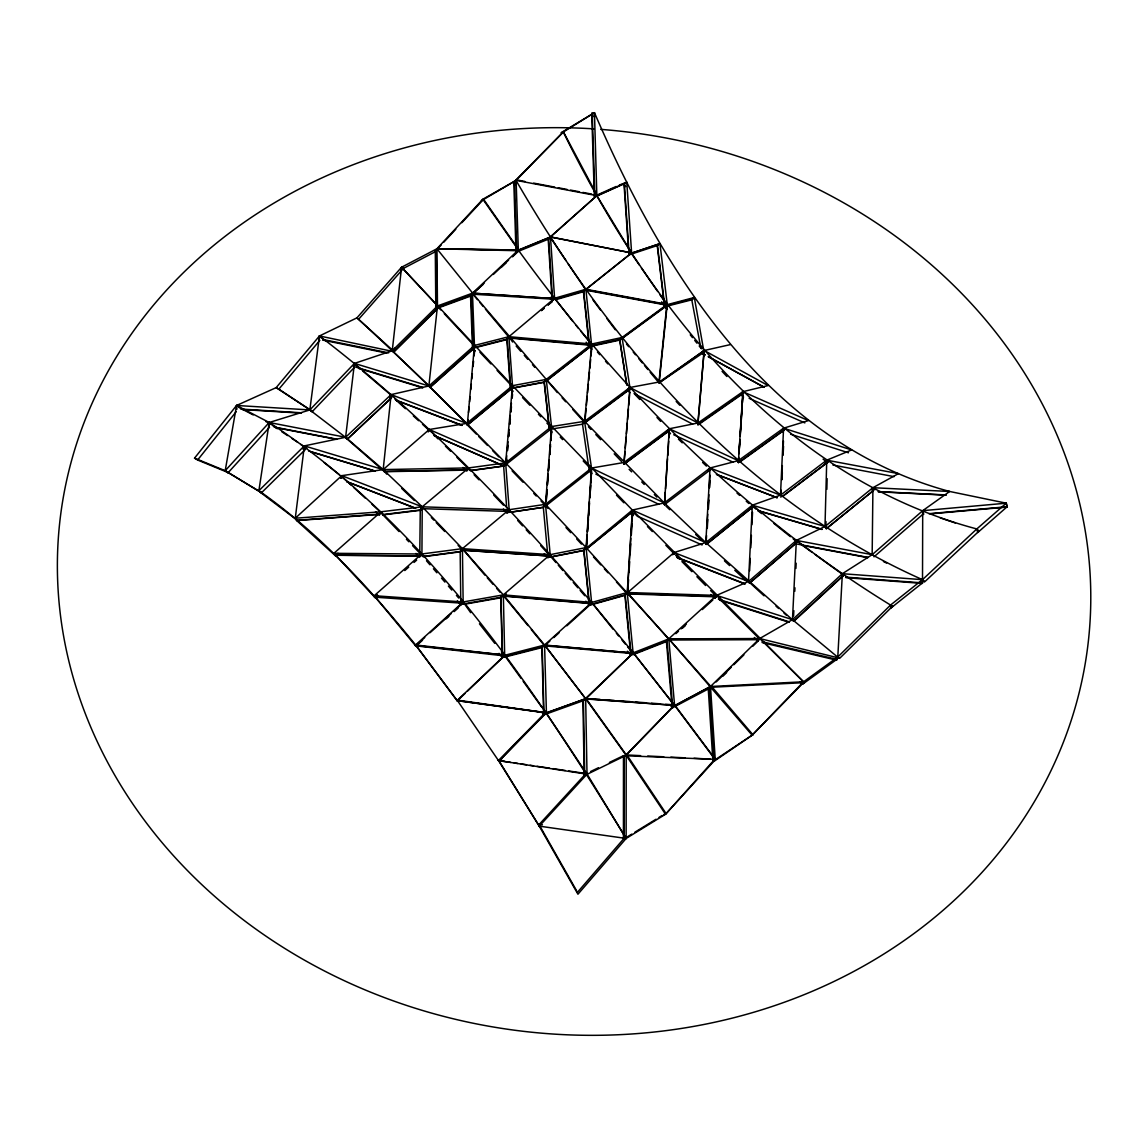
<?xml version="1.0" encoding="UTF-8"?>
<svg xmlns="http://www.w3.org/2000/svg" width="1148" height="1148" viewBox="0 0 1148 1148"><rect width="100%" height="100%" fill="white"/><g stroke="black" fill="none" stroke-linecap="round" stroke-linejoin="round"><path stroke-width="1.5" d="M623.838 756.589L626.134 755.312L674.737 705.073L715.348 759.345L623.464 755.685L623.436 838.714L626.134 838.456L665.524 814.262L715.261 759.703L752.141 735.194L803.442 681.898L837.796 657L890.633 604.982L922.49 579.668L976.805 528.955L1006.265 503.183L1007.169 506.727L977.752 532.529L976.805 528.955C780.884 476.807 648.62 306.286 563.295 132.006L516.112 179.791L518.322 250.077C619.82 390.306 744.335 515.639 892.556 606.288L839.776 658.22L759.675 638.546L668.796 638.876L633.28 652.796L630.84 654.948M665.697 704.241L674.565 704.915L626.205 754.781L626.134 838.456L624.225 838.743L624.239 755.743L626.378 754.939L640.613 755.642M892.556 606.288L890.633 604.982L890.676 608.21L922.504 582.883L922.705 510.673L949.669 491.473L1006.265 503.183L1007.026 507.072L932.377 513.701M922.676 514.361L922.705 510.673L1006.265 503.183M591.694 603.346L586.097 547.596L591.507 468.04L584.576 421.33L546.261 379.4L472.474 293.156L437.474 305.956L392.243 350.771L354.445 363.399L309.845 409.936L269.192 422.493L225.195 470.723L194.529 458.138L236.56 405.474L276.151 387.637L319.46 335.962L356.942 317.853L401.57 267.226L436.914 248.772L482.849 199.25L516.083 180.38L563.295 132.006L594.463 112.676C663.573 273.324 770.021 443.085 949.669 491.473L872.925 487.699L824.996 526.473L796.353 540.421L748.51 581.519L716.524 595.396L666.371 641L632.462 654.317M842.331 577.415L842.359 573.699L872.164 554.671L922.705 510.673L923.652 514.161M319.431 338.775L319.46 335.962L394.252 351.747L394.654 348.203M269.522 427.271L227.964 472.861L225.195 470.723L261.672 492.836L225.195 470.723L236.56 405.474L269.192 422.493L345.605 437.273L383.174 469.604L422.22 506.813L421.919 555.517M872.882 491.531L872.925 487.699L898.454 473.622L826.747 460.176L780.496 495.147L752.327 505.192L705.805 542.602L674.063 552.547L624.828 594.98L589.254 604.953L591.694 602.442L627.253 592.511L716.524 595.396L792.479 619.662L839.059 658.263L837.796 657L842.359 573.699L922.49 579.668L924.843 581.677L979.115 531.036L976.805 528.955M419.766 553.766L420.268 509.956L422.22 506.813L468.671 467.91L505.651 462.888L551.528 426.554L584.576 421.33L629.922 387.479L659.325 381.968L704.198 350.499L730.257 344.63M825.857 526.961L826 521.579M826.847 489.349L827.12 478.601M596.96 195.074L594.32 196.279L591.722 113.365L594.463 112.676L596.845 195.634L631.615 252.933L629.118 254.827L657.474 245.5L659.957 243.634L628.76 254.095L659.957 243.634L667.232 304.363L622.044 337.483L591.737 344.013L546.261 379.4L551.528 426.554L545.501 504.331L550.193 554.642L547.998 557.627L543.305 507.244L545.501 504.331L591.507 468.04L623.895 462.515L669.313 428.764L697.984 422.981L742.856 391.683L768.127 385.556L704.198 350.499L703.997 352.092L694.339 297.49L666.859 304.751L585.638 289.669L631.615 252.933L626.779 182.345L597.06 195.691L516.012 180.351C611.841 346.409 744.091 500.442 922.49 579.668L922.404 583.414L845.889 577.674M826.259 528.683L872.767 491.057L826.33 528.74L824.996 526.473L826.747 460.176L851.644 449.944L783.567 428.19L738.279 460.664L710.052 467.982L664.276 502.924L632.361 510.056L583.744 550.322L547.811 557.411L550.193 554.642L586.097 547.596L668.796 638.876L752.141 735.194L804.303 681.74L710.497 686.504L672.312 706.953L710.497 686.504L759.675 638.546L792.479 619.662L842.359 573.699L842.46 576.899M591.665 603.69L591.694 602.442C509.095 505.881 420.785 413.151 319.46 335.962L309.845 409.936L312.113 411.745L354.072 367.747M269.034 426.037L269.192 422.493C424.459 524.105 531.065 682.658 626.134 838.456L577.946 894.22L539.273 826.144L498.878 761.153L457.119 700.093L546.419 712.764L585.667 698.702L674.579 705.346L715.261 759.703L713.927 761.382L709.191 688.255L711.516 686.346L753.088 734.935M780.898 497.271L781.228 490.225M781.702 479.663L782.348 465.586M782.836 455.024L783.467 440.947M782.003 479.649L782.333 472.617M783.123 455.01L783.524 446.213M793.325 621.212L792.479 619.662L796.353 540.421L872.164 554.671L872.925 487.699L874.719 489.88M793.584 615.931L793.842 610.664M794.775 591.32L794.947 587.79M795.894 568.447L796.152 563.18M824.996 526.473L752.327 505.192L748.51 581.519L764.051 595.812M749.615 570.829L750.247 558.416M750.778 547.783L751.395 535.37M751.926 524.736L752.543 512.324M740.546 394.395L742.856 391.683L808.407 420.599L783.567 428.19L780.496 495.147L710.052 467.982L705.805 542.602L793.799 620.968L843.608 575.076M706.049 544.396L706.551 535.513M706.953 528.424L707.771 514.218M708.072 508.894L708.876 494.702M709.277 487.599L709.995 475.172M706.35 544.367L751.438 508.105L706.379 544.396L706.58 540.837M707.283 528.424L707.785 519.542M708.388 508.894L708.904 500.026M709.608 487.599L710.009 480.495M659.167 383.045L667.232 304.363L585.882 289.267L583.414 291.449L589.211 346.194L619.533 339.621L622.044 337.483L629.922 387.479L629.778 388.871L584.49 422.679L584.576 421.33L664.276 502.924L705.805 542.602L632.361 510.056L512.496 385.671L401.57 267.226L400.982 269.68L436.297 251.211L436.914 248.772L517.217 250.006M616.462 582.036L627.339 593.903L630.769 538.426M630.998 534.839L632.318 513.371M628.573 579.596L627.683 593.918L715.046 596.788M629.018 572.45L629.678 561.702M630.123 554.541L630.783 543.808M631.343 534.853L632.003 524.119M632.448 516.959L632.663 513.386M591.636 345.476L585.882 289.267L554.584 298.265L552.073 300.044L548.17 238.856L596.845 195.634M627.482 389.99L629.922 387.479L697.984 422.981L697.898 424.487L704.198 350.499L701.557 352.694M738.724 457.234L738.365 462.544L742.856 391.683L740.934 394.725L743.56 397.079M739.9 439.569L738.953 453.704L739.886 441.334M740.13 436.039L742.828 395.4M781.587 431.246L783.567 428.19L783.697 430.113L738.48 462.544L738.709 459.013M740.23 436.039L741.048 423.669M741.292 420.139L742.225 406.005M742.455 402.474L742.928 395.4M587.216 535.068L586.255 549.203L586.097 547.596C512.424 468.37 436.541 391.138 356.942 317.853L394.252 351.747M587.446 531.538L589.484 501.533M630.209 513.056L632.361 510.056L632.562 511.721L586.37 549.203L587.202 536.848M587.561 531.553L588.407 519.183M588.651 515.653L589.484 503.298M590.689 485.633L589.842 498.002L591.521 471.512L590.919 482.103M664.405 504.675L669.313 428.764L738.279 460.664L738.48 462.544M665.252 492.334L664.52 504.675L708.904 470.91M665.596 488.804L667.519 458.813M667.863 455.297L668.71 441.176M669.054 437.661L669.313 432.366M546.161 500.729L546.979 490.124M548.199 474.239L547.381 484.829L548.184 476.004M549.304 460.118L548.471 470.709L549.275 461.883M550.523 444.219L549.705 454.823L550.509 445.998M551.614 430.098L550.796 440.689L551.6 431.863M546.276 500.729L547.094 490.139M464.983 693.507L457.291 700.84L415.619 644.975L463.146 601.954L503.341 594.865L591.694 602.442L633.28 652.796L674.579 705.346L585.767 698.96L544.582 645.033L503.341 594.865L462.414 548.658L422.22 506.813L341.774 475.659L295.266 518.236L296.715 520.589L335.316 555.661L338 553.293M667.074 431.605L669.313 428.764L669.255 430.414L623.909 464.108L629.922 387.479L627.683 390.09M625.014 451.623L623.909 464.108M625.301 448.05L626.162 437.345M626.449 433.772L627.31 423.067M627.597 419.508L628.458 408.803M628.745 405.23L629.606 394.525M740.948 394.769L742.856 391.683L742.584 393.233L697.783 424.487L703.839 353.857M506.77 455.77L505.995 464.538L550.48 429.438M507.244 450.518L508.019 441.75M508.478 436.498L509.095 429.481M509.569 424.229L510.343 415.461M510.645 411.96L511.42 403.192M511.893 397.94L512.51 390.923M506.799 459.286L506.34 464.553L505.651 462.888L512.496 385.671L508.908 336.68L554.584 298.265L550.48 236.904L595.525 196.81M507.574 450.518L508.033 445.266M508.808 436.498L509.124 432.997M509.899 424.229L510.358 418.977M510.989 411.96L511.448 406.708M512.223 397.94L512.539 394.438M319.158 339.377L319.46 335.962L322.129 337.598M584.49 422.679L591.737 344.013L508.908 336.68L474.454 345.448L428.878 385.972L391.109 394.611L345.605 437.273L304.363 445.883L258.888 490.698L261.227 493.023L305.382 449.499M572.852 409.621L584.806 422.708L586.111 408.674M586.441 405.158L587.245 396.39M587.575 392.874L588.393 384.106M588.709 380.591L589.527 371.823M589.842 368.307L590.66 359.539M590.99 356.024L591.794 347.256M550.366 556.106L550.193 554.642L503.341 594.865L504.69 655.939L415.547 645.836L415.619 644.975C369.355 587.977 319.316 533.016 258.888 490.698L269.192 422.493L271.904 424.674L269.192 422.493L268.833 426.281M708.201 688.111L712.922 761.239L715.261 759.703L715.376 758.598L665.524 814.262L663.573 814.592M511.635 388.354L467.293 424.918L474.454 345.448L472.474 293.156L518.322 250.077L550.495 236.904L631.615 252.933L550.624 237.033L515.983 251.369L513.773 181.757L516.012 180.351M467.293 424.918L467.824 419.608M468.513 412.534L469.044 407.224M469.575 401.915L470.092 396.605M470.795 389.531L471.326 384.221M471.842 378.926L472.373 373.617M473.076 366.542L473.593 361.233M474.124 355.923L474.655 350.614M354.086 366.843L354.445 363.399L428.878 385.972L430.443 387.278L392.243 350.771L401.57 267.226L403.551 268.331L358.98 318.871M303.976 449.729L304.363 445.883L383.174 469.604L468.671 467.91L469.589 469.762M659.052 381.251L666.586 307.277M386.689 474.124L383.174 469.604L391.109 394.611L466.734 423.382L467.824 424.918L428.878 385.972L437.474 305.956L436.914 248.772L518.982 250.034L483.566 199.293L481.328 200.785L516.083 180.38M378.84 514.146L296.772 520.302L295.266 518.236L304.363 445.883L306.645 448.251M697.783 424.487L697.984 422.981M633.165 653.585L627.253 592.511L632.361 510.056L804.346 682.644L711.545 687.236L710.497 686.504L708.66 688.786L672.771 707.627L667.031 641.187L668.796 638.876L711.157 686.82L710.497 686.504L715.261 759.703M795.593 544.095L796.353 540.421L797.3 542.186L793.168 538.886M825.957 463.864L826.747 460.176L827.995 462.429M797.186 542.071L796.353 540.421L795.621 543.779L867.831 557.354M825.957 463.72L826.747 460.176L827.55 462.486L782.764 496.352M841.57 577.071L842.359 573.699M872.078 491.287L872.925 487.699L872.954 491.315M633.208 653.054L544.582 645.033L504.474 655.35L521.049 678.382M303.459 449.399L304.363 445.883L306.559 448.179M303.359 449.571L304.363 445.883M341.071 478.171L341.774 475.659L383.174 469.604L429.266 429.496L466.734 423.382L512.496 385.671L546.261 379.4L557.325 392.602M353.469 366.815L354.445 363.399L356.54 365.164L354.445 363.399L353.613 366.442L422.894 387.45M457.291 700.84L415.619 644.975L504.933 655.092L415.576 645.506M390.09 398.055L391.109 394.611L392.774 396.62M600.017 699.333L585.667 698.702L587.015 774.183L539.273 826.144L498.476 760.019L503.742 760.794M552.073 300.044L583.385 291.032L585.882 289.267L585.566 290.128L666.787 305.196L667.232 304.363L664.419 306.071L657.201 245.371L659.957 243.634M751.007 508.708L752.327 505.192L750.534 508.377M750.993 508.507L752.327 505.192M666.758 305.512L667.232 304.363L664.692 306.2L661.65 301.809M799.984 681.769L802.481 684.251L804.303 681.74M794.961 543.75L796.353 540.421M802.481 684.251L836.792 659.354L837.796 657L836.705 660.186L762.143 642.579M340.755 478.013L341.774 475.659L343.525 478.085M389.66 397.954L391.109 394.611L392.716 396.562M340.784 477.927L341.774 475.659M379.974 514.146L381.021 511.778L422.22 506.813L509.081 509.712L545.501 504.331L545.86 506.024L541.038 501.002M428.261 431.734L429.266 429.496L505.651 462.888L506.081 464.624L505.651 462.888L503.613 465.901L506.67 507.617M825.254 463.534L826.747 460.176M389.703 397.725L391.109 394.611M422.851 508.578L422.22 506.813L420.656 510.286L382.887 514.907M715.534 597.577L716.524 595.396L717.156 596.616M420.685 510.157L422.22 506.813L422.837 508.679L507.789 511.42M475.53 347.083L474.454 345.448L473.163 348.16L471.211 295.868L472.474 293.156L554.958 298.667M710.296 469.848L710.052 467.982L708.33 471.283L710.052 467.982L710.612 469.848M715.046 598.165L716.524 595.396L716.869 596.3M428.075 431.648L429.266 429.496L430.4 431.533M467.451 470.092L468.671 467.91L469.546 470.063M672.857 554.685L674.063 552.547L748.51 581.519L749.515 583.227L795.966 543.334M470.364 470.694L503.829 466.074L505.651 462.888L509.31 511.348M379.773 513.96L381.021 511.778L382.413 513.888L371.952 504.259M475.243 350.915L472.789 348.318L474.454 345.448L475.258 346.811L429.754 387.278L428.878 385.972M585.638 289.669L567.973 263.509M672.771 707.627L674.737 705.073M513.156 387.436L512.496 385.671L510.774 388.526L507.229 339.521L508.908 336.68L509.31 337.67L591.894 344.859L591.737 344.013L589.211 346.194M503.829 465.93L433.987 435.436L503.829 466.074L505.651 462.888L503.685 465.93L470.206 470.551M422.22 506.813L420.268 509.956L382.571 514.62M467.351 469.991L468.671 467.91L469.216 469.733M630.367 513.199L632.361 510.056L632.778 511.592M512.998 391.167L510.559 388.612L512.496 385.671L512.984 387.249M551.872 428.333L551.528 426.554L549.548 429.481L544.339 382.284L546.261 379.4L546.434 380.691L591.837 345.361L591.737 344.013L589.555 346.366L586.183 342.204M632.792 515.538L630.352 513.041L632.361 510.056L632.433 511.578L586.241 549.06M707.986 471.01L710.052 467.982M506.957 512.783L509.081 509.712L509.554 511.477M672.685 554.527L674.063 552.547L674.436 554.039L674.063 552.547M584.806 422.708L584.576 421.33L582.51 424.258L589.297 470.967L591.507 468.04L664.276 502.924L664.592 504.761L664.276 502.924M482.849 199.25L518.953 250.766L436.914 248.772L435.293 251.01L435.81 308.166L470.795 295.352L472.474 293.156L553.178 298.552M630.195 392.903L627.741 390.32L629.922 387.479L630.037 389.172L584.748 422.995L584.576 421.33L582.438 424.215L549.304 429.366L544.109 382.184L546.261 379.4L544.123 382.04L510.343 388.354L506.813 339.334L508.908 336.68L509.21 337.541L485.446 309.142M586.37 549.203L586.097 547.596L583.916 550.523L549.705 557.297M435.81 308.166L437.474 305.956L438.665 307.004L393.506 351.747L392.243 350.771M586.097 547.596L583.973 550.423L589.512 605.297L625.086 595.324L627.253 592.511L669.212 639.709L668.796 638.876L666.715 641.488L632.821 654.805M460.233 551.557L462.414 548.658L509.081 509.712L509.554 511.578M589.512 605.297L591.694 602.442L612.975 629.133M627.741 390.32L629.922 387.479L629.936 389.172M483.351 284.216L470.536 295.653L472.474 347.944L506.928 339.148L508.908 336.68L512.639 342.032M420.139 555.962L421.646 554.01L462.414 548.658L550.193 554.642L550.351 556.206M549.304 429.366L551.528 426.554L551.786 428.261L546.922 423.153M457.363 600.863L460.822 604.853L460.161 551.514L462.414 548.658L462.974 550.495L458.109 545.415M472.474 347.944L474.454 345.448L474.999 347.083M582.38 424.1L584.576 421.33M194.529 458.138L197.614 460.018L236.316 411.558M510.343 388.354L512.496 385.671L512.826 387.421M752.141 735.194L713.927 761.382M591.851 349.293L589.541 346.653L591.737 344.013L591.966 345.491L546.563 380.835M704.355 355.794L701.945 353.211L704.198 350.499L658.866 383.016L702.648 353.125M278.849 389.186L312.557 411.501L276.151 387.637L278.849 389.186L319.847 340.31M589.541 346.653L619.863 340.081L622.044 337.483L621.943 338.617L667.06 305.555L667.232 304.363L664.807 306.703L667.045 309.501M705.059 354.919L701.945 353.211L704.198 350.499L701.729 352.795M577.473 892.283L625.574 836.605L626.134 838.456L539.273 826.144L538.799 824.881L585.25 774.312M585.824 601.208L589.268 605.197L591.694 602.442L542.229 647.099L544.009 714.788L583.256 700.696L633.28 652.796L674.522 705.59M552.446 300.647L554.584 298.265L554.914 299.312M555.747 299.7L583.758 291.621L585.882 289.267M437.704 248.729L441.32 244.825M443.745 242.228L455.799 229.213M461.84 222.712L483.566 199.293M512.41 256.535L518.322 250.077L516.399 252.101L548.701 239.042L550.624 237.033M586.441 773.02L587.015 774.183L498.376 760.579L544.582 713.568M544.712 713.697L498.878 761.153L546.419 712.764L544.582 645.033L541.856 646.941L503.915 656.599M550.48 297.404L552.604 300.245L554.584 298.265L572.78 321.34M627.411 651.203L630.769 655.278L633.28 652.796L631.199 655.436L625.244 595.152L627.253 592.511L627.339 593.903M393.836 352.106L438.995 307.363L437.474 305.956L436.226 308.697L471.211 295.868M716.194 681.912L731.305 667.189M733.816 664.735L743.89 654.905M752.701 646.324L757.737 641.402M722.881 676.186L726.655 672.513M585.767 698.96L630.639 655.537M423.181 556.766L460.405 551.815L462.414 548.658L463.146 601.954L460.578 604.451L500.801 597.304L503.341 594.865L503.599 596.271L506.268 593.975L503.47 596.128L503.341 594.865L501.016 597.419L502.551 657.646L504.933 655.092L502.193 657.029M664.419 306.071L691.541 299.169L694.339 297.49L691.928 299.8L664.807 306.703M544.152 712.678L457.048 700.596L504.933 655.092L502.322 657.546L499.021 653.356M467.552 691.067L503.441 656.828M472.99 293.558L484.442 282.81M493.339 274.444L508.593 260.108M501.159 267.484L506.239 262.705M512.596 256.736L518.953 250.766M236.947 409.205L236.56 405.474L309.845 409.936L347.858 439.081L345.605 437.273L347.342 439.225L391.482 397.839L347.284 439.182L345.605 437.273L354.445 363.399L360.156 368.838M675.828 633.682L678.482 631.271M681.123 628.86L686.418 624.038M702.303 609.559L712.894 599.916M682.744 627.956L685.385 625.545M415.547 645.836L424.76 637.484M430.041 632.72L451.121 613.635M453.747 611.238L460.348 605.283M422.407 555.876L421.646 554.01L374.219 595.712L415.92 646.224L422.507 640.268M446.213 618.786L448.854 616.404M454.12 611.626L458.081 608.053M531.309 629.635L544.654 645.879L549.849 641.129M553.795 637.614L559.004 632.849M566.868 625.804L590.359 604.508M430.026 387.55L474.181 348.274M377.678 595.324L375.052 597.634L333.881 553.322L381.021 511.778L382.37 514.175M374.564 597.161L463.347 603.274L463.146 601.954L374.219 595.712L374.564 597.161L377.204 594.851M404.814 570.556L408.76 567.083M414.026 562.448L416.652 560.138M873.987 556.823L923.15 514.046M749.414 583.112L795.851 543.205M694.339 297.49L691.756 299.7L700.782 347.672M669.915 704.685L672.097 707.441L674.565 704.915M541.382 310.462L544.066 308.209M548.098 304.823L552.116 301.436M541.497 310.591L544.181 308.338M548.199 304.952L552.231 301.565M544.009 714.788L546.419 712.764L545.831 712.291L587.015 774.183L584.748 775.445L583.428 700.05L585.667 698.702L626.134 755.312L665.524 814.262M476.248 434.001L467.466 425.09L511.807 388.541M585.566 289.583L631.615 252.933L629.147 254.21L624.34 183.694L626.779 182.345L619.346 185.043M590.273 470.867L545.716 505.995L548.098 508.535M782.606 496.194L827.392 462.343L823.073 459.143M668.007 431.648L624.082 464.294L623.895 462.515M666.787 305.196L619.662 339.966L626.679 384.81M740.144 461.797L783.955 430.385L783.567 428.19L782.118 431.519L783.567 428.19L784.256 430.371M698.142 424.889L741.493 394.639M541.569 711.76L543.635 714.644L546.419 712.764L457.048 700.596M594.463 112.676L561.099 132.752L563.295 132.006M624.225 838.743L631.787 834.108M634.815 832.243L656.01 819.241M659.038 817.376L662.066 815.525M515.983 251.369L518.322 250.077L516.758 251.527L514.548 181.929M584.748 775.445L626.134 755.312L626.406 754.207L665.74 813.042M590.617 771.513L598.438 767.739M609.387 762.459L623.464 755.685M594.32 196.279L616.218 186.45M624.34 183.694L594.621 197.054L597.06 195.691L594.851 196.351L592.253 113.451M543.822 710.038L546.419 712.764L543.635 713.999L585.667 698.702L544.582 645.033L542.2 647.544L504.273 657.216M628.401 248.8L623.967 183.565L626.779 182.345M626.134 838.456L586.413 772.991L587.015 774.183L584.189 775.316L582.883 699.921M472.789 348.318L507.229 339.521M510.559 388.612L544.339 382.284M464.395 604.279L501.102 597.749L503.341 594.865L503.498 595.798L588.163 603.044M510.43 512.266L543.406 507.344L545.501 504.331L545.745 506.024L545.501 504.331L543.377 507.273L506.856 512.668L509.081 509.712L507.043 512.826L503.369 509.023M422.923 556.464L460.161 551.514M584.361 774.527L587.015 774.183M928.99 513.687L1007.169 506.727M297.088 520.589L295.266 518.236L381.021 511.778M296.715 520.589L378.797 514.447M466.031 469.833L384.207 471.426L347.342 439.225M384.178 471.728L465.988 470.135M669.528 639.278L760.249 638.948L760.234 639.694L669.514 640.01L668.796 638.876L674.579 705.346M334.771 555.273L418.819 555.948L334.786 555.173L333.881 553.322L421.646 554.01L422.392 555.976M627.741 593.401L713.295 596.185M878.306 491.588L946.067 494.946M878.234 491.789L946.009 495.161M647.73 756.001L663.745 756.79M670.863 757.135L685.098 757.838M693.995 758.283L710.009 759.072M553.121 299.197L472.947 294.204L472.474 293.156M240.879 409.061L301.608 412.792M242.3 409.535L301.25 413.151M462.744 550.136L548.572 555.976L462.73 550.236L462.414 548.658L484.915 575.177M846.019 577.157L922.504 582.883M605.34 699.735L614.209 700.395M619.547 700.797L630.195 701.586M635.518 701.988L646.166 702.791M651.49 703.179L660.373 703.853M503.47 596.128L589.9 603.532M544.683 645.32L631.443 652.896M544.626 645.85L544.582 645.033L544.654 645.879L631.4 653.442M509.152 338.029L591.837 345.361M539.273 826.144L538.871 824.293L542.416 824.795M498.376 760.579L510.688 762.401M514.204 762.932L517.719 763.449M521.249 763.965L526.53 764.74M530.046 765.271L533.562 765.788M537.077 766.304L549.404 768.127M552.92 768.643L565.232 770.466M568.748 770.982L584.59 773.336M832.946 465.04L894.12 476.65M516.112 179.791L524.894 181.456M533.677 183.12L554.771 187.11M558.287 187.77L567.069 189.434M570.585 190.094L579.381 191.759M582.897 192.419L591.679 194.084M802.639 545.429L867.816 557.684M274.243 427.042L336.694 439.139M275.764 427.63L336.507 439.383M322.889 339.478L388.655 352.867M322.617 340.081L386.675 353.11M762.258 641.761L836.792 659.354M757.752 510.473L821.911 529.271M757.766 510.688L821.939 529.472M308.582 450.949L375.339 471.039M311.926 452.154L375.267 471.225M358.549 368.365L422.78 387.837M790.628 434.231L848.487 452.786M718.418 599.242L789.236 621.843M720.083 600.275L789.221 622.345M940.212 517.863L955.437 523.014M396.275 400.221L461.984 425.205M396.232 400.451L461.955 425.449M716.495 474.325L777.081 497.644M716.51 474.44L777.11 497.773M346.839 481.6L415.763 508.248M346.825 481.729L414.098 507.746M677.191 557.397L744.966 583.758M677.205 557.684L744.995 584.045M197.614 460.018L228.337 472.646L225.195 470.723M749.127 398.327L804.848 422.909M630.352 513.041L633.624 514.648M638.503 516.657L702.131 544.97M670.518 433.313L667.289 431.791L669.313 428.764L667.289 431.791L669.844 434.245M673.704 434.748L733.041 462.185M595.869 474.124L658.923 504.359M883.429 561.516L886.572 563.08M634.055 393.577L692.617 424.114M239.258 407.626L253.249 414.945M265.69 421.445L268.804 423.067M701.93 353.168L705.044 354.876M236.56 405.474L238.612 406.765M272.937 425.822L277.328 428.749M281.734 431.677L287.588 435.58M291.994 438.507L297.849 442.396M300.776 444.348L303.718 446.299M799.266 543.061L812.196 552.418M815.066 554.498L843.794 575.277L793.986 621.168L792.479 619.662M261.156 492.937L297.533 520.489L295.266 518.236M309.845 409.936L311.998 411.63M324.138 462.63L339.377 474.77M753.318 506.986L756.073 509.181M758.814 511.377L761.569 513.587M773.939 523.488L790.427 536.69M319.46 335.962L321.584 337.727M759.675 638.546L760.65 639.364M362.868 371.148L391.368 395.414M776.019 606.201L778.688 608.512M784.012 613.132L786.667 615.443M737.002 493.08L739.642 495.405M746.243 501.217L748.869 503.541M401.57 267.226L438.665 307.004M724.445 560.855L729.611 565.577M734.792 570.283L746.415 580.888M394.912 399.074L405.431 408.702M413.309 415.906L418.575 420.713M422.507 424.315L429.079 430.328M343.195 477.783L351.044 485.016M353.656 487.412L365.423 498.246M375.525 511.721L379.457 515.337M401.786 488.517L414.371 500.514M665.897 505.995L669.772 509.712M695.688 534.48L700.868 539.431M678.439 439.167L682.256 442.841M702.59 462.429L706.407 466.102M437.847 438.794L429.266 429.496M445.467 446.228L450.547 451.178M456.89 457.378L467.049 467.279M463.031 467.451L466.834 471.168M761.899 640.598L804.346 682.644M718.418 597.878L758.971 638.432M629.118 469.345L631.644 471.871M641.718 481.959L644.243 484.485M654.331 494.573L656.843 497.098M754.336 637.484L758.139 641.302M675.684 555.302L679.429 559.076M681.926 561.602L691.9 571.675M696.879 576.712L705.604 585.523M710.598 590.56L715.591 595.597M710.899 594.535L714.644 598.323M478.745 436.556L487.527 445.453M492.549 450.547L498.806 456.904M633.997 512.84L637.671 516.586M647.472 526.559L652.365 531.553M665.84 545.286L673.187 552.762M616.49 495.19L623.909 502.81M591.866 473.579L589.398 471.039L591.507 468.04L591.765 469.747L583.198 460.979M474.11 474.798L479.003 479.85M493.669 495.032L503.441 505.149M560.224 437.13L562.649 439.641M551.872 432.035L549.447 429.524L551.528 426.554L551.758 428.333M512.108 470.895L522.957 482.189M533.806 493.482L536.216 495.979M383.059 514.978L399.045 531.581M406.421 539.259L408.889 541.813M412.577 545.644L419.953 553.307M416.021 553.436L419.723 557.268M431.347 517.547L433.786 520.087M436.211 522.613L444.735 531.481M588.436 426.841L590.89 429.409M595.798 434.561L600.705 439.698M614.194 453.833L621.57 461.539M522.57 397.624L529.874 405.287M538.398 414.213L540.837 416.767M634.844 394.324L639.766 399.475M656.972 417.513L660.645 421.388M479.907 352.264L490.928 363.93M497.055 370.402L509.296 383.36M676.186 401.456L679.803 405.301M722.078 371.378L726.899 376.515M440.703 309.903L437.474 305.956L436.828 308.367L436.297 251.211M444.29 313.72L475.258 346.811M565.993 527.592L570.757 532.672M576.712 539.029L581.476 544.109M593.487 556.981L600.748 564.888M604.365 568.848L607.995 572.809M517.762 520.575L522.584 525.856M526.2 529.816L529.831 533.777M540.694 545.659L546.735 552.245M544.296 553.623L547.912 557.598L550.193 554.642L550.222 555.962L555.976 562.592M562.104 397.839L565.691 401.771M487.254 577.817L493.095 584.404M496.596 588.364L500.098 592.311M597.419 352.049L599.73 354.675M605.513 361.247L607.823 363.887M516.141 346.036L520.805 351.36M524.292 355.363L527.793 359.367M532.457 364.691L534.781 367.36M558.287 565.232L562.879 570.542M565.189 573.196L570.943 579.826M573.239 582.466L577.846 587.776M580.156 590.431L584.763 595.726M588.207 599.701L590.517 602.356M426.511 560.827L429.969 564.816M433.427 568.805L436.871 572.795M441.478 578.118L444.922 582.108M448.38 586.097L451.824 590.086M456.43 595.41L458.741 598.065M461.037 600.734L463.333 603.389L463.146 601.954L460.822 604.853L463.146 601.954L470.666 612.659M626.449 344.013L628.717 346.696M633.222 352.077L635.475 354.775M638.862 358.807L642.249 362.854M644.502 365.538L647.888 369.584M650.141 372.282L658.048 381.696M474.081 295.553L477.482 299.628M479.764 302.354L483.164 306.43M922.49 579.668L924.298 581.835M616.347 633.208L618.585 635.935M621.958 640.01L625.316 644.085M627.554 646.798L632.046 652.236M504.603 597.147L527.965 625.574M576.153 325.487L578.405 328.256M580.658 331.026L591.894 344.859M690.249 334.829L692.488 337.612M694.727 340.411L696.965 343.195M699.189 345.993L701.428 348.777M436.914 248.772L473.191 293.773M479.448 623.838L494.802 643.382M501.389 651.748L504.69 655.939M592.999 300.03L600.418 309.946M606.79 318.441L615.285 329.763M523.115 681.252L541.756 707.154M585.81 698.271L626.205 754.781M631.314 253.392L639.436 265.131M641.459 268.072L657.718 291.535M659.756 294.476L666.859 304.751M550.38 237.435L566.021 260.61M513.773 181.757L515.639 184.814M383.174 469.604L384.379 471.598M333.881 553.322L335.316 555.661M538.871 824.293L576.597 890.733M623.967 183.565L625.66 186.708M563.223 131.489L596.128 193.524M591.722 113.365L593.229 116.594M466.734 423.382L467.466 425.09M374.219 595.712L375.052 597.634M498.476 760.019L498.878 761.153M415.619 644.975L415.92 646.224M716.524 595.396L716.826 596.845M922.705 510.673L923.48 514.491M619.863 340.081L626.88 384.924M657.474 245.5L664.692 306.2M583.758 291.621L589.555 346.366M583.744 550.322L589.268 605.197M591.665 469.776L591.507 468.04L589.369 471.01L591.507 468.04L591.651 469.747M624.828 594.98L630.769 655.278M269.192 422.493L269.436 425.047M666.371 641L672.097 707.441M548.701 239.042L552.604 300.245M541.856 646.941L543.635 714.644M500.801 597.304L502.322 657.546M600.72 129.365A517.748 452.642 7.5 0 1 1008.905 839.834A517.748 452.642 7.5 0 1 115.991 777.296A517.748 452.642 7.5 0 1 593.803 128.877M421.646 554.01L420.369 556.177L421.646 554.01M764.281 387.306L708.158 356.583L764.295 387.35M743.043 393.635L742.856 391.683L742.943 393.635"/></g></svg>
